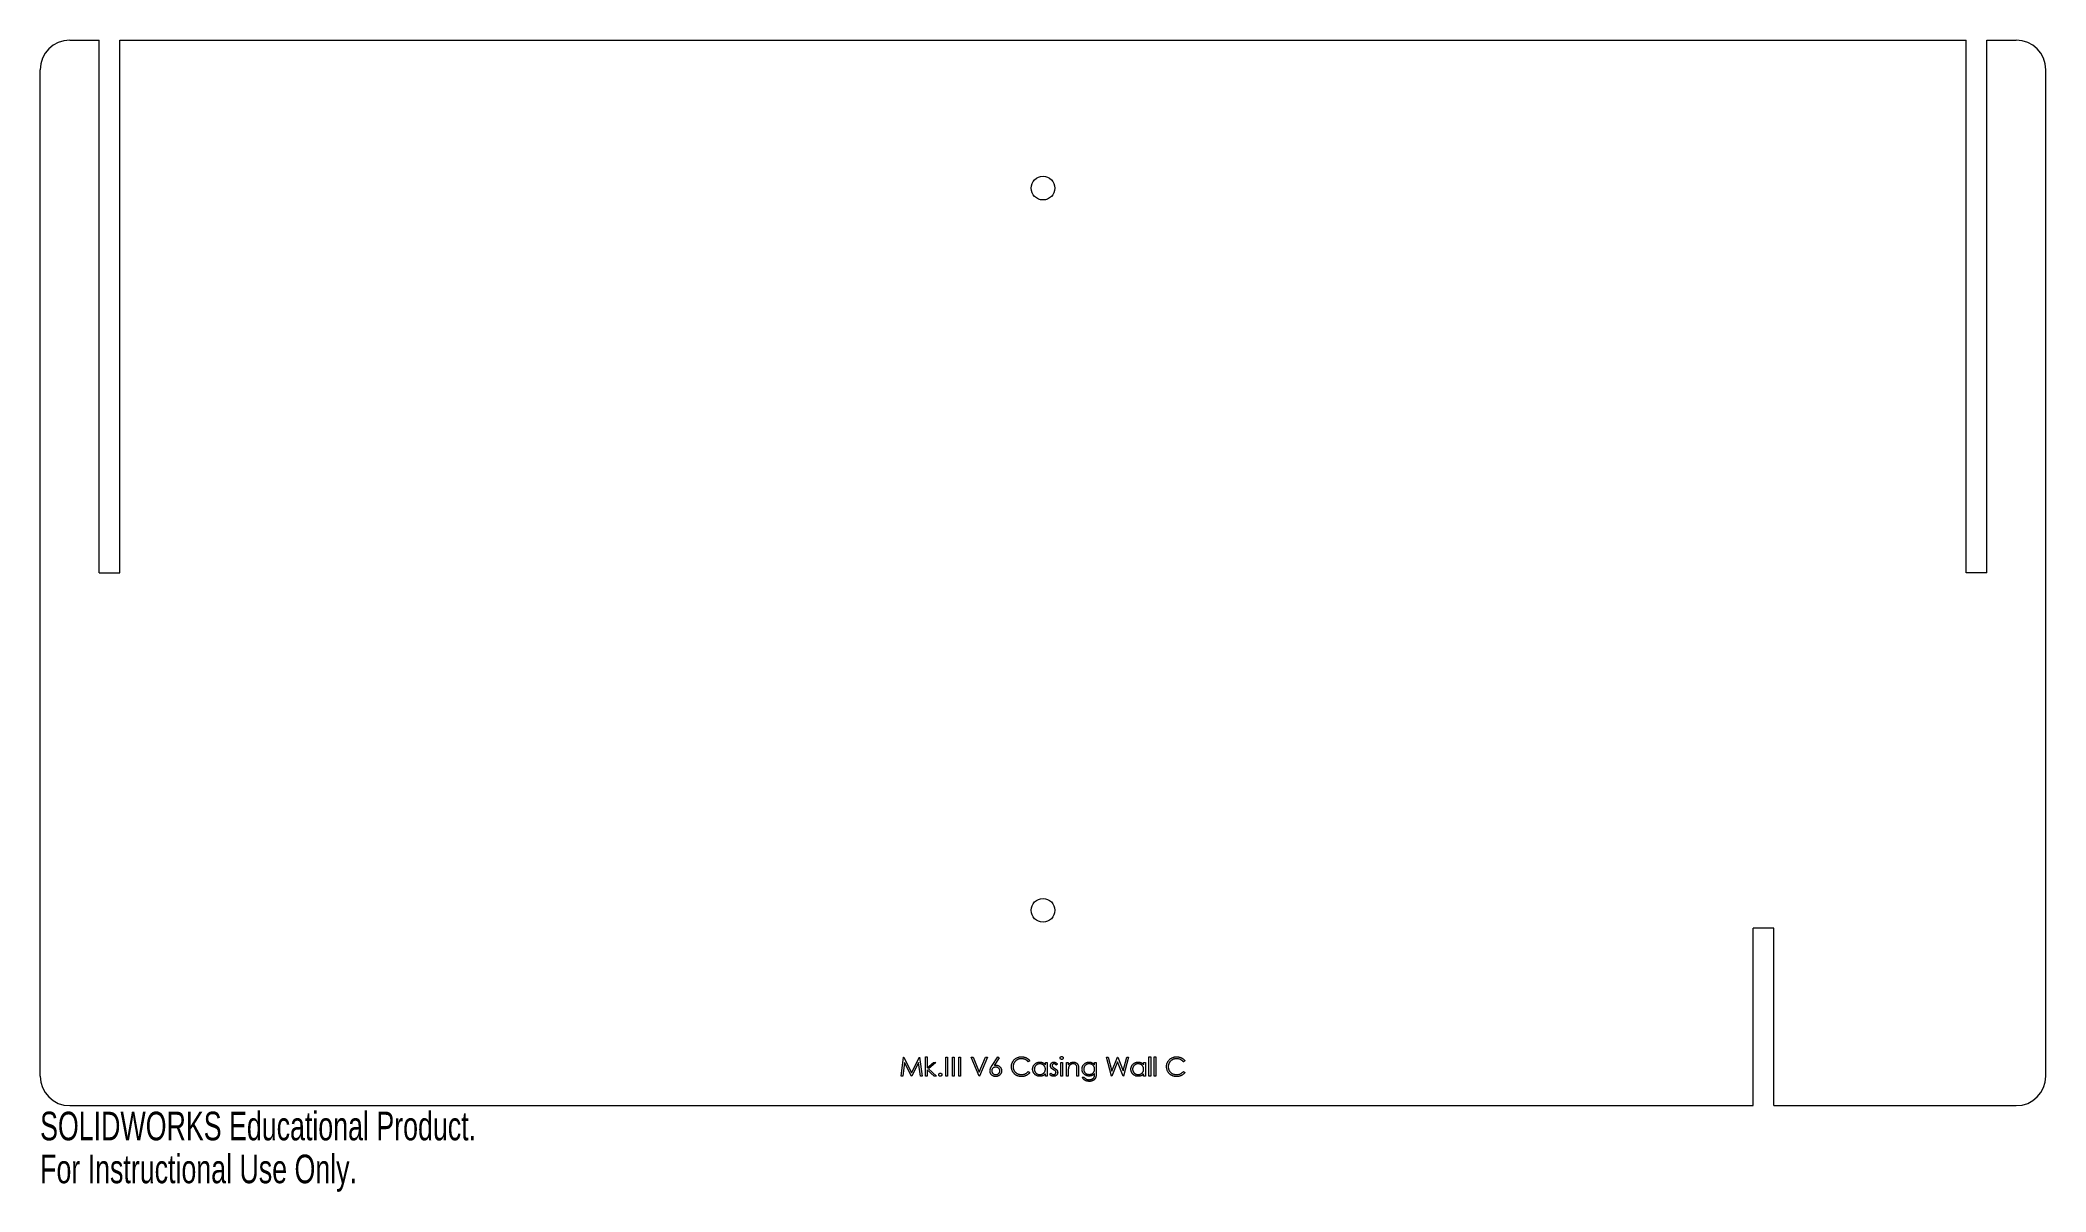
# Model space of a CAD drawing. Header units: millimetres. Extents: x 0 to 339, y -15 to 180.
import ezdxf

# ---------------------------------------------------------------- set-up
doc = ezdxf.new("R2010")
doc.units = ezdxf.units.MM
doc.styles.add('SLDTEXTSTYLE0', font='TXT', dxfattribs={"width": 0.7})

msp = doc.modelspace()

# ---------------------------------------------------------------- linework, layer by layer
at = {"color": 7, "linetype": 'Continuous', "lineweight": 15}
for p, q in [((5, 180), (10, 180)), ((10, 90), (10, 180)), ((13.5, 90), (13.5, 180)), ((13.5, 180), (325.5, 180)), ((325.5, 90), (325.5, 180)), ((329, 90), (329, 180)), ((329, 180), (334, 180)), ((0, 5), (0, 175)), ((339, 5), (339, 175)), ((10, 90), (13.5, 90)), ((329, 90), (325.5, 90)), ((293, 30), (289.5, 30)), ((289.5, 0), (289.5, 30)), ((293, 0), (293, 30)), ((145.52, 5), (145.94, 8.18)), ((146.11, 7.29), (145.81, 5)), ((145.94, 8.18), (145.98, 8.18)), ((145.98, 8.18), (147.3, 5.57)), ((147.27, 5), (146.11, 7.29)), ((147.3, 5.57), (148.6, 8.18)), ((148.48, 7.28), (147.33, 5)), ((148.78, 5), (148.48, 7.28)), ((148.6, 8.18), (148.64, 8.18)), ((148.64, 8.18), (149.07, 5)), ((149.64, 8.26), (149.92, 8.26)), ((149.64, 5), (149.64, 8.26)), ((149.92, 8.26), (149.92, 6.37)), ((149.92, 6.37), (150.98, 7.32)), ((151.39, 7.32), (150.16, 6.22)), ((150.98, 7.32), (151.39, 7.32)), ((153.1, 8.18), (153.38, 8.18)), ((153.1, 5), (153.1, 8.18)), ((153.38, 8.18), (153.38, 5)), ((154.19, 8.18), (154.48, 8.18)), ((154.19, 5), (154.19, 8.18)), ((154.48, 8.18), (154.48, 5)), ((155.29, 8.18), (155.58, 8.18)), ((155.29, 5), (155.29, 8.18)), ((155.58, 8.18), (155.58, 5)), ((157.37, 8.18), (157.68, 8.18)), ((158.71, 5), (157.37, 8.18)), ((157.68, 8.18), (158.73, 5.67)), ((158.73, 5.67), (159.79, 8.18)), ((160.1, 8.18), (158.75, 5)), ((159.79, 8.18), (160.1, 8.18)), ((160.9, 6.81), (161.85, 8.26)), ((162.07, 8.08), (161.23, 6.8)), ((161.85, 8.26), (162.07, 8.08)), ((167.26, 7.59), (167.01, 7.4)), ((169.91, 7.32), (170.19, 7.32)), ((169.91, 6.89), (169.91, 7.32)), ((170.19, 7.32), (170.19, 5)), ((171.94, 7.03), (171.75, 6.83)), ((172.51, 7.32), (172.8, 7.32)), ((172.51, 5), (172.51, 7.32)), ((172.8, 7.32), (172.8, 5)), ((173.49, 7.32), (173.77, 7.32)), ((173.49, 5), (173.49, 7.32)), ((173.77, 7.32), (173.77, 6.9)), ((178.21, 7.32), (178.5, 7.32)), ((178.21, 6.91), (178.21, 7.32)), ((178.5, 7.32), (178.5, 5.48)), ((180.25, 8.18), (180.54, 8.18)), ((181.09, 5), (180.25, 8.18)), ((180.54, 8.18), (181.16, 5.85)), ((182.1, 7.43), (181.13, 5)), ((181.16, 5.85), (182.09, 8.18)), ((182.09, 8.18), (182.13, 8.18)), ((183.05, 5), (182.1, 7.43)), ((182.13, 8.18), (183.03, 5.86)), ((183.03, 5.86), (183.66, 8.18)), ((183.95, 8.18), (183.09, 5)), ((183.66, 8.18), (183.95, 8.18)), ((186.51, 7.32), (186.8, 7.32)), ((186.51, 6.89), (186.51, 7.32)), ((186.8, 7.32), (186.8, 5)), ((187.41, 8.26), (187.7, 8.26)), ((187.41, 5), (187.41, 8.26)), ((187.7, 8.26), (187.7, 5)), ((188.31, 8.26), (188.59, 8.26)), ((188.31, 5), (188.31, 8.26)), ((188.59, 8.26), (188.59, 5)), ((193.48, 7.59), (193.23, 7.4)), ((145.81, 5), (145.52, 5)), ((147.33, 5), (147.27, 5)), ((149.07, 5), (148.78, 5)), ((149.92, 5), (149.64, 5)), ((149.92, 6.07), (149.92, 5)), ((151.1, 5), (149.92, 6.07)), ((150.16, 6.22), (151.51, 5)), ((151.51, 5), (151.1, 5)), ((153.38, 5), (153.1, 5)), ((154.48, 5), (154.19, 5)), ((155.58, 5), (155.29, 5)), ((158.75, 5), (158.71, 5)), ((167.01, 5.77), (167.26, 5.58)), ((169.91, 5), (169.91, 5.4)), ((170.19, 5), (169.91, 5)), ((170.64, 5.27), (170.83, 5.49)), ((172.8, 5), (172.51, 5)), ((173.77, 5), (173.49, 5)), ((173.77, 5.84), (173.77, 5)), ((175.24, 5), (175.24, 6.09)), ((175.52, 5), (175.24, 5)), ((175.52, 6.18), (175.52, 5)), ((176.13, 4.84), (176.42, 4.84)), ((178.21, 5.32), (178.21, 5.44)), ((181.13, 5), (181.09, 5)), ((183.09, 5), (183.05, 5)), ((186.51, 5), (186.51, 5.4)), ((186.8, 5), (186.51, 5)), ((187.7, 5), (187.41, 5)), ((188.59, 5), (188.31, 5)), ((193.23, 5.77), (193.48, 5.58)), ((5, 0), (289.5, 0)), ((293, 0), (334, 0))]:
    msp.add_line(p, q, dxfattribs=at)
for centre in [(169.5, 155), (169.5, 33)]:
    msp.add_circle(centre, 2, dxfattribs=at)
for centre, start, end in [((5, 175), 90, 180), ((334, 175), 0, 90), ((5, 5), 180, 270), ((334, 5), 270, 0)]:
    msp.add_arc(centre, 5, start, end, dxfattribs=at)
for points, knots in [([(160.54, 5.89), (160.55, 5.92), (160.55, 5.98), (160.56, 6.09), (160.59, 6.19), (160.62, 6.28), (160.64, 6.35), (160.67, 6.41), (160.7, 6.47), (160.73, 6.53), (160.77, 6.6), (160.81, 6.66), (160.85, 6.73), (160.88, 6.78), (160.9, 6.81)], [0, 0, 0, 0, 0.097818, 0.199726, 0.305276, 0.415811, 0.474472, 0.537274, 0.603657, 0.674299, 0.749834, 0.828598, 0.912378, 1, 1, 1, 1]), ([(161.23, 6.8), (161.28, 6.81), (161.39, 6.83), (161.5, 6.83), (161.56, 6.83)], [0, 0, 0, 0, 0.512659, 1, 1, 1, 1]), ([(161.56, 6.83), (161.59, 6.83), (161.65, 6.83), (161.75, 6.82), (161.84, 6.8), (161.92, 6.77), (162, 6.73), (162.08, 6.68), (162.16, 6.62), (162.23, 6.56), (162.29, 6.49), (162.35, 6.42), (162.39, 6.34), (162.43, 6.26), (162.46, 6.17), (162.48, 6.08), (162.5, 5.99), (162.5, 5.92), (162.5, 5.89)], [0, 0, 0, 0, 0.065231, 0.128405, 0.190067, 0.250943, 0.311546, 0.372863, 0.435024, 0.499072, 0.563091, 0.62551, 0.68668, 0.747283, 0.808563, 0.870742, 0.934341, 1, 1, 1, 1]), ([(164.17, 6.61), (164.17, 6.66), (164.17, 6.78), (164.2, 6.94), (164.23, 7.1), (164.29, 7.25), (164.36, 7.39), (164.44, 7.53), (164.54, 7.66), (164.65, 7.78), (164.78, 7.89), (164.91, 7.99), (165.05, 8.07), (165.2, 8.14), (165.36, 8.19), (165.53, 8.23), (165.7, 8.25), (165.82, 8.25), (165.88, 8.26)], [0, 0, 0, 0, 0.064558, 0.127014, 0.187955, 0.248014, 0.307748, 0.368235, 0.42947, 0.492743, 0.556258, 0.618217, 0.679655, 0.741246, 0.803415, 0.866815, 0.932328, 1, 1, 1, 1]), ([(165.86, 7.93), (165.83, 7.93), (165.76, 7.93), (165.67, 7.92), (165.58, 7.91), (165.49, 7.89), (165.4, 7.86), (165.31, 7.83), (165.23, 7.79), (165.14, 7.75), (165.06, 7.7), (164.99, 7.65), (164.92, 7.6), (164.85, 7.54), (164.79, 7.48), (164.73, 7.41), (164.68, 7.34), (164.63, 7.27), (164.59, 7.19), (164.55, 7.11), (164.52, 7.03), (164.5, 6.94), (164.48, 6.86), (164.46, 6.77), (164.45, 6.68), (164.45, 6.62), (164.45, 6.58)], [0, 0, 0, 0, 0.043955, 0.087502, 0.130463, 0.172752, 0.215403, 0.25765, 0.300153, 0.343121, 0.385925, 0.427686, 0.468818, 0.509492, 0.549883, 0.58998, 0.630405, 0.670869, 0.711384, 0.751627, 0.791776, 0.832459, 0.873319, 0.914543, 0.956924, 1, 1, 1, 1]), ([(167.01, 7.4), (166.99, 7.42), (166.96, 7.46), (166.9, 7.52), (166.84, 7.58), (166.78, 7.63), (166.72, 7.68), (166.65, 7.72), (166.58, 7.76), (166.48, 7.81), (166.36, 7.86), (166.2, 7.9), (166.03, 7.93), (165.92, 7.93), (165.86, 7.93)], [0, 0, 0, 0, 0.063163, 0.125475, 0.187121, 0.248294, 0.309295, 0.36985, 0.430973, 0.492456, 0.616148, 0.740844, 0.868183, 1, 1, 1, 1]), ([(165.88, 8.26), (165.91, 8.26), (165.98, 8.26), (166.09, 8.25), (166.2, 8.23), (166.3, 8.21), (166.4, 8.19), (166.49, 8.16), (166.59, 8.12), (166.68, 8.08), (166.76, 8.04), (166.85, 7.99), (166.93, 7.93), (167, 7.87), (167.07, 7.81), (167.14, 7.74), (167.2, 7.67), (167.24, 7.62), (167.26, 7.59)], [0, 0, 0, 0, 0.068548, 0.135683, 0.201215, 0.265682, 0.329267, 0.392395, 0.45507, 0.517127, 0.57879, 0.63974, 0.700192, 0.759806, 0.819628, 0.879355, 0.939512, 1, 1, 1, 1]), ([(167.75, 6.17), (167.75, 6.21), (167.75, 6.29), (167.77, 6.4), (167.8, 6.52), (167.84, 6.63), (167.89, 6.73), (167.95, 6.83), (168.02, 6.92), (168.11, 7.01), (168.2, 7.09), (168.29, 7.16), (168.39, 7.23), (168.5, 7.27), (168.61, 7.31), (168.73, 7.34), (168.85, 7.36), (168.93, 7.36), (168.97, 7.36)], [0, 0, 0, 0, 0.0637745, 0.1260788, 0.1869041, 0.2475739, 0.3080034, 0.3691319, 0.4320332, 0.4967908, 0.5616108, 0.6249139, 0.6867263, 0.7480788, 0.8095823, 0.8716307, 0.9348858, 1, 1, 1, 1]), ([(168.97, 7.08), (168.93, 7.07), (168.85, 7.07), (168.73, 7.05), (168.61, 7.01), (168.5, 6.96), (168.4, 6.89), (168.31, 6.81), (168.23, 6.72), (168.16, 6.62), (168.1, 6.51), (168.06, 6.4), (168.04, 6.28), (168.04, 6.2), (168.03, 6.16)], [0, 0, 0, 0, 0.0859205, 0.1695934, 0.2524755, 0.3362445, 0.4195045, 0.5020359, 0.5847746, 0.6698465, 0.7541849, 0.8366582, 0.9180097, 1, 1, 1, 1]), ([(168.97, 7.36), (169.02, 7.36), (169.11, 7.36), (169.24, 7.34), (169.37, 7.3), (169.49, 7.25), (169.61, 7.19), (169.72, 7.1), (169.82, 7.01), (169.88, 6.93), (169.91, 6.89)], [0, 0, 0, 0, 0.129862, 0.254654, 0.376015, 0.495255, 0.614798, 0.738106, 0.865196, 1, 1, 1, 1]), ([(169.91, 6.16), (169.91, 6.19), (169.9, 6.25), (169.89, 6.34), (169.87, 6.43), (169.84, 6.52), (169.8, 6.6), (169.76, 6.67), (169.7, 6.75), (169.64, 6.81), (169.57, 6.87), (169.5, 6.93), (169.42, 6.97), (169.34, 7.01), (169.25, 7.04), (169.16, 7.06), (169.07, 7.07), (169, 7.08), (168.97, 7.08)], [0, 0, 0, 0, 0.065634, 0.129188, 0.191219, 0.251913, 0.312507, 0.373494, 0.435152, 0.498741, 0.562095, 0.624187, 0.685476, 0.746097, 0.807612, 0.869967, 0.933951, 1, 1, 1, 1]), ([(170.76, 6.75), (170.76, 6.77), (170.76, 6.82), (170.77, 6.88), (170.78, 6.94), (170.8, 6.99), (170.83, 7.05), (170.85, 7.1), (170.89, 7.14), (170.93, 7.19), (170.97, 7.23), (171.02, 7.26), (171.06, 7.29), (171.12, 7.32), (171.17, 7.34), (171.23, 7.35), (171.29, 7.36), (171.33, 7.36), (171.35, 7.36)], [0, 0, 0, 0, 0.067978, 0.133044, 0.196507, 0.258613, 0.319728, 0.380873, 0.442636, 0.505079, 0.567881, 0.628814, 0.68891, 0.748765, 0.809386, 0.870884, 0.934037, 1, 1, 1, 1]), ([(171.35, 7.08), (171.33, 7.07), (171.29, 7.07), (171.23, 7.05), (171.18, 7.02), (171.13, 6.98), (171.1, 6.93), (171.07, 6.88), (171.05, 6.82), (171.05, 6.78), (171.05, 6.76)], [0, 0, 0, 0, 0.124958, 0.245901, 0.369166, 0.498511, 0.628504, 0.751028, 0.873724, 1, 1, 1, 1]), ([(171.35, 7.36), (171.37, 7.36), (171.42, 7.36), (171.5, 7.34), (171.57, 7.32), (171.65, 7.28), (171.72, 7.23), (171.8, 7.17), (171.87, 7.11), (171.92, 7.06), (171.94, 7.03)], [0, 0, 0, 0, 0.105714, 0.213412, 0.326127, 0.444452, 0.569061, 0.702712, 0.846318, 1, 1, 1, 1]), ([(171.75, 6.83), (171.73, 6.85), (171.7, 6.89), (171.65, 6.94), (171.6, 6.98), (171.55, 7.02), (171.5, 7.04), (171.45, 7.06), (171.4, 7.07), (171.36, 7.08), (171.35, 7.08)], [0, 0, 0, 0, 0.158223, 0.305036, 0.441309, 0.565963, 0.683525, 0.793334, 0.898518, 1, 1, 1, 1]), ([(172.39, 8.05), (172.39, 8.07), (172.39, 8.1), (172.41, 8.15), (172.43, 8.19), (172.47, 8.23), (172.51, 8.26), (172.55, 8.28), (172.6, 8.29), (172.64, 8.3), (172.65, 8.3)], [0, 0, 0, 0, 0.12329, 0.242149, 0.363437, 0.489745, 0.618115, 0.744894, 0.868932, 1, 1, 1, 1]), ([(172.65, 7.81), (172.64, 7.81), (172.6, 7.81), (172.55, 7.83), (172.51, 7.85), (172.47, 7.88), (172.43, 7.92), (172.41, 7.96), (172.39, 8), (172.39, 8.04), (172.39, 8.05)], [0, 0, 0, 0, 0.131867, 0.256661, 0.384213, 0.513365, 0.640443, 0.761085, 0.879146, 1, 1, 1, 1]), ([(172.65, 8.3), (172.67, 8.3), (172.71, 8.29), (172.76, 8.28), (172.8, 8.26), (172.84, 8.23), (172.88, 8.19), (172.9, 8.15), (172.92, 8.1), (172.92, 8.07), (172.92, 8.05)], [0, 0, 0, 0, 0.1318993, 0.2582841, 0.3843411, 0.5119796, 0.638632, 0.7592298, 0.8774122, 1, 1, 1, 1]), ([(172.92, 8.05), (172.92, 8.04), (172.92, 8), (172.9, 7.96), (172.88, 7.92), (172.84, 7.88), (172.8, 7.85), (172.76, 7.82), (172.71, 7.81), (172.67, 7.81), (172.65, 7.81)], [0, 0, 0, 0, 0.120162, 0.237546, 0.357497, 0.484917, 0.613329, 0.74015, 0.867301, 1, 1, 1, 1]), ([(173.77, 6.9), (173.8, 6.94), (173.86, 7.01), (173.96, 7.11), (174.07, 7.19), (174.17, 7.25), (174.29, 7.3), (174.41, 7.34), (174.53, 7.36), (174.61, 7.36), (174.66, 7.36)], [0, 0, 0, 0, 0.140976, 0.273569, 0.398988, 0.51993, 0.63811, 0.756589, 0.87686, 1, 1, 1, 1]), ([(174.61, 7.08), (174.58, 7.08), (174.54, 7.07), (174.47, 7.07), (174.41, 7.05), (174.34, 7.03), (174.28, 7.01), (174.22, 6.98), (174.16, 6.94), (174.11, 6.9), (174.06, 6.85), (174.01, 6.81), (173.96, 6.76), (173.92, 6.7), (173.89, 6.65), (173.86, 6.59), (173.84, 6.53), (173.82, 6.48), (173.82, 6.46)], [0, 0, 0, 0, 0.063986, 0.126627, 0.188984, 0.25023, 0.312351, 0.374574, 0.438148, 0.50292, 0.567974, 0.630771, 0.692935, 0.754398, 0.815218, 0.876117, 0.938015, 1, 1, 1, 1]), ([(175.21, 6.62), (175.2, 6.66), (175.18, 6.72), (175.13, 6.82), (175.07, 6.9), (175, 6.96), (174.92, 7.02), (174.83, 7.05), (174.72, 7.07), (174.65, 7.07), (174.61, 7.08)], [0, 0, 0, 0, 0.13552, 0.260833, 0.378476, 0.493178, 0.609281, 0.729981, 0.859261, 1, 1, 1, 1]), ([(174.66, 7.36), (174.7, 7.36), (174.78, 7.36), (174.91, 7.33), (175.02, 7.29), (175.13, 7.23), (175.22, 7.16), (175.31, 7.08), (175.37, 6.98), (175.42, 6.89), (175.45, 6.82), (175.47, 6.75), (175.49, 6.67), (175.5, 6.59), (175.51, 6.5), (175.52, 6.4), (175.52, 6.3), (175.52, 6.22), (175.52, 6.18)], [0, 0, 0, 0, 0.07724, 0.151178, 0.223488, 0.295543, 0.366976, 0.437131, 0.507044, 0.57856, 0.616614, 0.658756, 0.704491, 0.754803, 0.809332, 0.868274, 0.932073, 1, 1, 1, 1]), ([(176.09, 6.17), (176.09, 6.19), (176.1, 6.25), (176.1, 6.32), (176.12, 6.4), (176.13, 6.48), (176.16, 6.55), (176.18, 6.62), (176.22, 6.69), (176.25, 6.76), (176.29, 6.83), (176.34, 6.89), (176.39, 6.95), (176.44, 7.01), (176.5, 7.06), (176.56, 7.11), (176.63, 7.16), (176.7, 7.2), (176.77, 7.24), (176.84, 7.27), (176.91, 7.3), (176.99, 7.32), (177.06, 7.34), (177.14, 7.35), (177.21, 7.36), (177.27, 7.36), (177.29, 7.36)], [0, 0, 0, 0, 0.042034, 0.083905, 0.125069, 0.166158, 0.20721, 0.248491, 0.289878, 0.33217, 0.374476, 0.416225, 0.45761, 0.499073, 0.540553, 0.582249, 0.62455, 0.667433, 0.710323, 0.752467, 0.794065, 0.835216, 0.876228, 0.917446, 0.958643, 1, 1, 1, 1]), ([(177.32, 7.08), (177.27, 7.07), (177.19, 7.07), (177.07, 7.05), (176.95, 7.01), (176.84, 6.96), (176.74, 6.89), (176.65, 6.81), (176.57, 6.72), (176.5, 6.62), (176.45, 6.51), (176.41, 6.4), (176.38, 6.28), (176.38, 6.2), (176.38, 6.16)], [0, 0, 0, 0, 0.085519, 0.169309, 0.252218, 0.336756, 0.420595, 0.502741, 0.584804, 0.668268, 0.751823, 0.833629, 0.91622, 1, 1, 1, 1]), ([(177.29, 7.36), (177.34, 7.36), (177.42, 7.36), (177.54, 7.34), (177.66, 7.31), (177.78, 7.26), (177.89, 7.2), (178, 7.13), (178.11, 7.03), (178.18, 6.95), (178.21, 6.91)], [0, 0, 0, 0, 0.120911, 0.238762, 0.354755, 0.470359, 0.589144, 0.716329, 0.852445, 1, 1, 1, 1]), ([(178.21, 6.17), (178.21, 6.22), (178.21, 6.3), (178.18, 6.42), (178.15, 6.53), (178.1, 6.64), (178.03, 6.73), (177.96, 6.82), (177.87, 6.9), (177.77, 6.96), (177.66, 7.01), (177.55, 7.05), (177.43, 7.07), (177.36, 7.07), (177.32, 7.08)], [0, 0, 0, 0, 0.089243, 0.174349, 0.257613, 0.339527, 0.420997, 0.501579, 0.582542, 0.666133, 0.750049, 0.832743, 0.915647, 1, 1, 1, 1]), ([(184.36, 6.17), (184.36, 6.21), (184.36, 6.29), (184.38, 6.4), (184.41, 6.52), (184.45, 6.63), (184.5, 6.73), (184.56, 6.83), (184.63, 6.92), (184.71, 7.01), (184.8, 7.09), (184.9, 7.16), (185, 7.23), (185.11, 7.27), (185.22, 7.31), (185.33, 7.34), (185.45, 7.36), (185.53, 7.36), (185.58, 7.36)], [0, 0, 0, 0, 0.0637745, 0.1260788, 0.1869041, 0.2475739, 0.3080034, 0.3691319, 0.4320332, 0.4967908, 0.5616108, 0.6249139, 0.6867263, 0.7480788, 0.8095823, 0.8716307, 0.9348858, 1, 1, 1, 1]), ([(185.58, 7.08), (185.54, 7.07), (185.46, 7.07), (185.34, 7.05), (185.22, 7.01), (185.11, 6.96), (185.01, 6.89), (184.92, 6.81), (184.84, 6.72), (184.77, 6.62), (184.71, 6.51), (184.67, 6.4), (184.65, 6.28), (184.64, 6.2), (184.64, 6.16)], [0, 0, 0, 0, 0.085921, 0.169593, 0.252476, 0.336244, 0.419505, 0.502036, 0.584775, 0.669846, 0.754185, 0.836658, 0.91801, 1, 1, 1, 1]), ([(185.58, 7.36), (185.62, 7.36), (185.72, 7.36), (185.85, 7.34), (185.98, 7.3), (186.1, 7.25), (186.22, 7.19), (186.33, 7.1), (186.43, 7.01), (186.48, 6.93), (186.51, 6.89)], [0, 0, 0, 0, 0.129862, 0.254654, 0.376015, 0.495255, 0.614798, 0.738106, 0.865196, 1, 1, 1, 1]), ([(186.51, 6.16), (186.51, 6.19), (186.51, 6.25), (186.5, 6.34), (186.48, 6.43), (186.45, 6.52), (186.41, 6.6), (186.36, 6.67), (186.31, 6.75), (186.25, 6.81), (186.18, 6.87), (186.1, 6.93), (186.03, 6.97), (185.94, 7.01), (185.86, 7.04), (185.77, 7.06), (185.68, 7.07), (185.61, 7.08), (185.58, 7.08)], [0, 0, 0, 0, 0.065634, 0.129188, 0.191219, 0.251913, 0.312507, 0.373494, 0.435152, 0.498741, 0.562095, 0.624187, 0.685476, 0.746097, 0.807612, 0.869967, 0.933951, 1, 1, 1, 1]), ([(190.38, 6.61), (190.38, 6.66), (190.39, 6.78), (190.41, 6.94), (190.45, 7.1), (190.5, 7.25), (190.57, 7.39), (190.65, 7.53), (190.75, 7.66), (190.87, 7.78), (190.99, 7.89), (191.13, 7.99), (191.27, 8.07), (191.42, 8.14), (191.57, 8.19), (191.74, 8.23), (191.91, 8.25), (192.03, 8.25), (192.09, 8.26)], [0, 0, 0, 0, 0.064558, 0.127014, 0.187955, 0.248014, 0.307748, 0.368235, 0.42947, 0.492743, 0.556258, 0.618217, 0.679655, 0.741246, 0.803415, 0.866815, 0.932328, 1, 1, 1, 1]), ([(192.07, 7.93), (192.04, 7.93), (191.98, 7.93), (191.88, 7.92), (191.79, 7.91), (191.7, 7.89), (191.61, 7.86), (191.52, 7.83), (191.44, 7.79), (191.36, 7.75), (191.28, 7.7), (191.2, 7.65), (191.13, 7.6), (191.06, 7.54), (191, 7.48), (190.95, 7.41), (190.89, 7.34), (190.85, 7.27), (190.8, 7.19), (190.77, 7.11), (190.74, 7.03), (190.71, 6.94), (190.69, 6.86), (190.68, 6.77), (190.67, 6.68), (190.67, 6.62), (190.67, 6.58)], [0, 0, 0, 0, 0.043955, 0.087502, 0.130463, 0.172752, 0.215403, 0.25765, 0.300153, 0.343121, 0.385925, 0.427686, 0.468818, 0.509492, 0.549883, 0.58998, 0.630405, 0.670869, 0.711384, 0.751627, 0.791776, 0.832459, 0.873319, 0.914543, 0.956924, 1, 1, 1, 1]), ([(193.23, 7.4), (193.21, 7.42), (193.17, 7.46), (193.12, 7.52), (193.06, 7.58), (193, 7.63), (192.93, 7.68), (192.86, 7.72), (192.79, 7.76), (192.7, 7.81), (192.57, 7.86), (192.41, 7.9), (192.24, 7.93), (192.13, 7.93), (192.07, 7.93)], [0, 0, 0, 0, 0.063163, 0.125475, 0.187121, 0.248294, 0.309295, 0.36985, 0.430973, 0.492456, 0.616148, 0.740844, 0.868183, 1, 1, 1, 1]), ([(192.09, 8.26), (192.13, 8.26), (192.2, 8.26), (192.31, 8.25), (192.41, 8.23), (192.51, 8.21), (192.61, 8.19), (192.71, 8.16), (192.8, 8.12), (192.89, 8.08), (192.98, 8.04), (193.06, 7.99), (193.14, 7.93), (193.22, 7.87), (193.29, 7.81), (193.35, 7.74), (193.42, 7.67), (193.46, 7.62), (193.48, 7.59)], [0, 0, 0, 0, 0.068548, 0.135683, 0.201215, 0.265682, 0.329267, 0.392395, 0.45507, 0.517127, 0.57879, 0.63974, 0.700192, 0.759806, 0.819628, 0.879355, 0.939512, 1, 1, 1, 1]), ([(151.87, 5.22), (151.88, 5.24), (151.88, 5.28), (151.89, 5.33), (151.92, 5.37), (151.95, 5.41), (151.99, 5.45), (152.04, 5.47), (152.09, 5.49), (152.12, 5.49), (152.14, 5.49)], [0, 0, 0, 0, 0.129097, 0.252046, 0.373905, 0.501038, 0.628171, 0.751376, 0.872426, 1, 1, 1, 1]), ([(152.14, 4.96), (152.12, 4.96), (152.09, 4.96), (152.04, 4.98), (151.99, 5), (151.95, 5.04), (151.92, 5.08), (151.89, 5.12), (151.88, 5.17), (151.88, 5.21), (151.87, 5.22)], [0, 0, 0, 0, 0.1277566, 0.2494144, 0.3727965, 0.5001113, 0.6286099, 0.7506434, 0.8737684, 1, 1, 1, 1]), ([(152.14, 5.49), (152.16, 5.49), (152.19, 5.49), (152.24, 5.47), (152.29, 5.45), (152.33, 5.41), (152.36, 5.37), (152.39, 5.33), (152.4, 5.28), (152.4, 5.24), (152.4, 5.22)], [0, 0, 0, 0, 0.127519, 0.249986, 0.371792, 0.49887, 0.625948, 0.748492, 0.870959, 1, 1, 1, 1]), ([(152.4, 5.22), (152.4, 5.21), (152.4, 5.17), (152.39, 5.12), (152.36, 5.08), (152.33, 5.04), (152.29, 5), (152.24, 4.98), (152.19, 4.96), (152.16, 4.96), (152.14, 4.96)], [0, 0, 0, 0, 0.126178, 0.248821, 0.37154, 0.499984, 0.627244, 0.749226, 0.872298, 1, 1, 1, 1]), ([(161.51, 4.92), (161.46, 4.92), (161.38, 4.92), (161.25, 4.95), (161.14, 4.99), (161.02, 5.04), (160.92, 5.11), (160.82, 5.19), (160.74, 5.29), (160.67, 5.4), (160.61, 5.51), (160.57, 5.63), (160.55, 5.76), (160.55, 5.84), (160.54, 5.89)], [0, 0, 0, 0, 0.084335, 0.167052, 0.249566, 0.33274, 0.415915, 0.497828, 0.580373, 0.6646, 0.749467, 0.83251, 0.915639, 1, 1, 1, 1]), ([(161.5, 6.51), (161.47, 6.51), (161.43, 6.5), (161.36, 6.5), (161.29, 6.48), (161.23, 6.46), (161.17, 6.44), (161.11, 6.4), (161.06, 6.37), (161.01, 6.32), (160.97, 6.28), (160.93, 6.23), (160.9, 6.17), (160.88, 6.12), (160.85, 6.06), (160.84, 6), (160.83, 5.94), (160.83, 5.9), (160.83, 5.87)], [0, 0, 0, 0, 0.070599, 0.137901, 0.203196, 0.26679, 0.329106, 0.390654, 0.452653, 0.515748, 0.577926, 0.63893, 0.698351, 0.757296, 0.816394, 0.876267, 0.936817, 1, 1, 1, 1]), ([(160.83, 5.87), (160.83, 5.85), (160.83, 5.81), (160.84, 5.75), (160.86, 5.69), (160.88, 5.63), (160.91, 5.58), (160.94, 5.52), (160.98, 5.47), (161.03, 5.43), (161.08, 5.38), (161.14, 5.35), (161.2, 5.32), (161.26, 5.29), (161.32, 5.27), (161.38, 5.25), (161.45, 5.25), (161.5, 5.24), (161.52, 5.24)], [0, 0, 0, 0, 0.061842, 0.121262, 0.180746, 0.239231, 0.298308, 0.358183, 0.420359, 0.484792, 0.549938, 0.613718, 0.676681, 0.739154, 0.8022, 0.86674, 0.93205, 1, 1, 1, 1]), ([(162.21, 5.87), (162.21, 5.9), (162.21, 5.94), (162.2, 6), (162.19, 6.06), (162.16, 6.12), (162.13, 6.17), (162.1, 6.23), (162.05, 6.28), (162, 6.32), (161.95, 6.37), (161.89, 6.4), (161.83, 6.44), (161.77, 6.46), (161.71, 6.48), (161.64, 6.5), (161.57, 6.5), (161.52, 6.51), (161.5, 6.51)], [0, 0, 0, 0, 0.061138, 0.119994, 0.178225, 0.236256, 0.294929, 0.354716, 0.41673, 0.480664, 0.545832, 0.609758, 0.672971, 0.736017, 0.799839, 0.864775, 0.931088, 1, 1, 1, 1]), ([(162.5, 5.89), (162.5, 5.85), (162.49, 5.76), (162.47, 5.63), (162.43, 5.51), (162.37, 5.4), (162.3, 5.29), (162.22, 5.2), (162.12, 5.12), (162.01, 5.05), (161.89, 4.99), (161.77, 4.95), (161.64, 4.92), (161.55, 4.92), (161.51, 4.92)], [0, 0, 0, 0, 0.085948, 0.169125, 0.250399, 0.33229, 0.413364, 0.494172, 0.576022, 0.660757, 0.745783, 0.830044, 0.914028, 1, 1, 1, 1]), ([(161.52, 5.24), (161.55, 5.24), (161.59, 5.25), (161.66, 5.25), (161.73, 5.27), (161.79, 5.29), (161.85, 5.32), (161.91, 5.35), (161.96, 5.39), (162.01, 5.43), (162.06, 5.47), (162.1, 5.52), (162.14, 5.58), (162.16, 5.63), (162.19, 5.69), (162.2, 5.75), (162.21, 5.81), (162.21, 5.85), (162.21, 5.87)], [0, 0, 0, 0, 0.067962, 0.133283, 0.197835, 0.260892, 0.323377, 0.38635, 0.449638, 0.514795, 0.57924, 0.641814, 0.701359, 0.760727, 0.819222, 0.878716, 0.938147, 1, 1, 1, 1]), ([(164.57, 5.47), (164.54, 5.51), (164.47, 5.59), (164.39, 5.72), (164.32, 5.85), (164.27, 5.99), (164.22, 6.14), (164.19, 6.29), (164.17, 6.44), (164.17, 6.55), (164.17, 6.61)], [0, 0, 0, 0, 0.124329, 0.247156, 0.36878, 0.490734, 0.613614, 0.738958, 0.867311, 1, 1, 1, 1]), ([(164.45, 6.58), (164.45, 6.54), (164.46, 6.45), (164.48, 6.31), (164.51, 6.18), (164.55, 6.06), (164.61, 5.94), (164.68, 5.83), (164.76, 5.72), (164.86, 5.63), (164.96, 5.54), (165.07, 5.46), (165.19, 5.39), (165.31, 5.34), (165.45, 5.3), (165.58, 5.27), (165.73, 5.25), (165.83, 5.25), (165.88, 5.24)], [0, 0, 0, 0, 0.064323, 0.12629, 0.186726, 0.246146, 0.305576, 0.365429, 0.426326, 0.48884, 0.551725, 0.613919, 0.675484, 0.737334, 0.800229, 0.864502, 0.931041, 1, 1, 1, 1]), ([(165.88, 4.92), (165.85, 4.92), (165.78, 4.92), (165.68, 4.93), (165.58, 4.94), (165.49, 4.95), (165.4, 4.97), (165.31, 5), (165.22, 5.02), (165.14, 5.06), (165.06, 5.09), (164.98, 5.13), (164.9, 5.18), (164.83, 5.23), (164.76, 5.28), (164.69, 5.34), (164.63, 5.41), (164.59, 5.45), (164.57, 5.47)], [0, 0, 0, 0, 0.069663, 0.13775, 0.203917, 0.26878, 0.332414, 0.394754, 0.45618, 0.516996, 0.577396, 0.637198, 0.696999, 0.756756, 0.816554, 0.876948, 0.938132, 1, 1, 1, 1]), ([(165.88, 5.24), (165.93, 5.25), (166.04, 5.25), (166.2, 5.27), (166.36, 5.32), (166.5, 5.37), (166.64, 5.45), (166.77, 5.54), (166.9, 5.65), (166.97, 5.73), (167.01, 5.77)], [0, 0, 0, 0, 0.1285152, 0.2529486, 0.3747547, 0.4959398, 0.6171806, 0.7409095, 0.8678111, 1, 1, 1, 1]), ([(167.26, 5.58), (167.24, 5.56), (167.2, 5.51), (167.14, 5.43), (167.07, 5.37), (167, 5.3), (166.92, 5.24), (166.84, 5.19), (166.76, 5.14), (166.67, 5.09), (166.58, 5.05), (166.49, 5.02), (166.39, 4.99), (166.3, 4.96), (166.2, 4.94), (166.09, 4.93), (165.99, 4.92), (165.92, 4.92), (165.88, 4.92)], [0, 0, 0, 0, 0.061674, 0.123053, 0.183475, 0.243727, 0.304279, 0.364863, 0.425946, 0.487391, 0.54922, 0.611144, 0.673529, 0.736961, 0.800785, 0.866013, 0.932101, 1, 1, 1, 1]), ([(168.96, 4.96), (168.92, 4.96), (168.84, 4.96), (168.72, 4.98), (168.6, 5.01), (168.49, 5.04), (168.39, 5.1), (168.29, 5.16), (168.19, 5.23), (168.1, 5.31), (168.02, 5.4), (167.95, 5.49), (167.89, 5.59), (167.84, 5.7), (167.8, 5.81), (167.77, 5.92), (167.75, 6.04), (167.75, 6.13), (167.75, 6.17)], [0, 0, 0, 0, 0.06462, 0.1274335, 0.1890041, 0.2499301, 0.3106685, 0.372329, 0.4349391, 0.4995755, 0.5641912, 0.6267352, 0.6881093, 0.7492936, 0.8103305, 0.8719012, 0.9350459, 1, 1, 1, 1]), ([(168.03, 6.16), (168.04, 6.12), (168.04, 6.04), (168.06, 5.93), (168.1, 5.81), (168.16, 5.7), (168.23, 5.6), (168.31, 5.51), (168.4, 5.43), (168.51, 5.36), (168.61, 5.31), (168.73, 5.27), (168.85, 5.25), (168.93, 5.25), (168.97, 5.24)], [0, 0, 0, 0, 0.0815893, 0.1628589, 0.2454837, 0.3308071, 0.4164934, 0.4998932, 0.5830482, 0.6671579, 0.7513119, 0.8337848, 0.9162565, 1, 1, 1, 1]), ([(169.91, 5.4), (169.87, 5.37), (169.81, 5.29), (169.71, 5.2), (169.6, 5.12), (169.48, 5.06), (169.36, 5.02), (169.23, 4.98), (169.1, 4.96), (169.01, 4.96), (168.96, 4.96)], [0, 0, 0, 0, 0.134298, 0.262085, 0.38627, 0.507165, 0.6273, 0.748145, 0.87237, 1, 1, 1, 1]), ([(168.97, 5.24), (169.01, 5.25), (169.09, 5.25), (169.21, 5.27), (169.33, 5.31), (169.44, 5.36), (169.55, 5.43), (169.64, 5.5), (169.72, 5.59), (169.79, 5.69), (169.84, 5.8), (169.88, 5.91), (169.9, 6.03), (169.91, 6.11), (169.91, 6.16)], [0, 0, 0, 0, 0.084802, 0.168664, 0.252552, 0.33824, 0.423103, 0.505556, 0.586176, 0.667136, 0.748499, 0.830452, 0.913456, 1, 1, 1, 1]), ([(171.3, 4.96), (171.27, 4.96), (171.21, 4.96), (171.11, 4.98), (171.02, 5), (170.93, 5.04), (170.85, 5.09), (170.77, 5.14), (170.7, 5.2), (170.66, 5.25), (170.64, 5.27)], [0, 0, 0, 0, 0.126743, 0.251724, 0.377219, 0.504694, 0.631458, 0.755401, 0.877701, 1, 1, 1, 1]), ([(170.87, 6.39), (170.85, 6.42), (170.82, 6.47), (170.79, 6.56), (170.76, 6.66), (170.76, 6.72), (170.76, 6.75)], [0, 0, 0, 0, 0.246252, 0.492591, 0.74057, 1, 1, 1, 1]), ([(170.83, 5.49), (170.85, 5.47), (170.88, 5.43), (170.94, 5.38), (170.99, 5.34), (171.05, 5.3), (171.11, 5.28), (171.17, 5.26), (171.23, 5.25), (171.27, 5.24), (171.29, 5.24)], [0, 0, 0, 0, 0.147476, 0.285904, 0.417172, 0.540501, 0.659238, 0.775006, 0.887229, 1, 1, 1, 1]), ([(171.27, 6.08), (171.24, 6.09), (171.2, 6.12), (171.13, 6.16), (171.08, 6.2), (171.02, 6.24), (170.97, 6.28), (170.93, 6.32), (170.9, 6.35), (170.88, 6.38), (170.87, 6.39)], [0, 0, 0, 0, 0.157762, 0.30595, 0.443775, 0.572824, 0.692154, 0.802296, 0.905564, 1, 1, 1, 1]), ([(171.05, 6.76), (171.05, 6.75), (171.05, 6.71), (171.07, 6.65), (171.09, 6.6), (171.11, 6.57), (171.13, 6.55)], [0, 0, 0, 0, 0.24004, 0.479403, 0.731757, 1, 1, 1, 1]), ([(171.13, 6.55), (171.13, 6.54), (171.15, 6.53), (171.18, 6.5), (171.21, 6.47), (171.25, 6.44), (171.29, 6.41), (171.34, 6.38), (171.4, 6.35), (171.44, 6.33), (171.46, 6.31)], [0, 0, 0, 0, 0.083425, 0.17756, 0.283982, 0.402217, 0.533568, 0.676121, 0.831649, 1, 1, 1, 1]), ([(171.62, 5.84), (171.61, 5.85), (171.6, 5.86), (171.57, 5.89), (171.53, 5.92), (171.49, 5.95), (171.44, 5.98), (171.39, 6.01), (171.33, 6.04), (171.29, 6.07), (171.27, 6.08)], [0, 0, 0, 0, 0.076875, 0.167462, 0.27227, 0.389551, 0.520801, 0.666263, 0.825545, 1, 1, 1, 1]), ([(171.29, 5.24), (171.32, 5.25), (171.37, 5.25), (171.45, 5.27), (171.52, 5.3), (171.58, 5.35), (171.63, 5.41), (171.67, 5.48), (171.69, 5.54), (171.7, 5.59), (171.7, 5.62)], [0, 0, 0, 0, 0.134042, 0.261896, 0.387836, 0.517686, 0.644509, 0.764718, 0.880291, 1, 1, 1, 1]), ([(171.98, 5.63), (171.98, 5.61), (171.98, 5.56), (171.97, 5.5), (171.96, 5.43), (171.94, 5.37), (171.91, 5.31), (171.87, 5.26), (171.83, 5.2), (171.79, 5.15), (171.74, 5.11), (171.69, 5.07), (171.63, 5.03), (171.57, 5.01), (171.51, 4.99), (171.44, 4.97), (171.37, 4.96), (171.33, 4.96), (171.3, 4.96)], [0, 0, 0, 0, 0.064548, 0.127199, 0.188597, 0.24864, 0.309525, 0.370037, 0.431889, 0.495704, 0.559519, 0.621372, 0.682397, 0.743568, 0.805498, 0.86864, 0.933066, 1, 1, 1, 1]), ([(171.46, 6.31), (171.48, 6.3), (171.53, 6.27), (171.6, 6.23), (171.66, 6.19), (171.71, 6.15), (171.76, 6.11), (171.81, 6.07), (171.84, 6.03), (171.86, 6), (171.87, 5.99)], [0, 0, 0, 0, 0.158989, 0.307115, 0.446213, 0.574876, 0.694152, 0.804581, 0.906593, 1, 1, 1, 1]), ([(171.7, 5.62), (171.7, 5.64), (171.7, 5.68), (171.68, 5.74), (171.66, 5.79), (171.63, 5.82), (171.62, 5.84)], [0, 0, 0, 0, 0.253475, 0.500453, 0.745578, 1, 1, 1, 1]), ([(171.87, 5.99), (171.89, 5.96), (171.92, 5.91), (171.96, 5.82), (171.98, 5.73), (171.98, 5.66), (171.98, 5.63)], [0, 0, 0, 0, 0.248839, 0.495235, 0.743336, 1, 1, 1, 1]), ([(173.82, 6.46), (173.81, 6.45), (173.81, 6.41), (173.8, 6.36), (173.79, 6.29), (173.78, 6.22), (173.78, 6.14), (173.78, 6.04), (173.77, 5.94), (173.77, 5.88), (173.77, 5.84)], [0, 0, 0, 0, 0.076995, 0.167615, 0.271052, 0.38946, 0.520843, 0.666399, 0.826094, 1, 1, 1, 1]), ([(175.24, 6.09), (175.24, 6.12), (175.24, 6.18), (175.24, 6.27), (175.24, 6.35), (175.23, 6.42), (175.23, 6.48), (175.22, 6.53), (175.21, 6.58), (175.21, 6.61), (175.21, 6.62)], [0, 0, 0, 0, 0.17885, 0.3421096, 0.4898257, 0.6232544, 0.7400797, 0.8414827, 0.9289077, 1, 1, 1, 1]), ([(177.28, 5), (177.26, 5), (177.2, 5), (177.13, 5.01), (177.05, 5.02), (176.97, 5.04), (176.9, 5.06), (176.83, 5.09), (176.75, 5.12), (176.68, 5.16), (176.61, 5.2), (176.55, 5.24), (176.49, 5.29), (176.43, 5.34), (176.38, 5.4), (176.33, 5.45), (176.29, 5.52), (176.25, 5.58), (176.21, 5.65), (176.18, 5.72), (176.15, 5.79), (176.13, 5.86), (176.12, 5.94), (176.1, 6.01), (176.1, 6.09), (176.09, 6.14), (176.09, 6.17)], [0, 0, 0, 0, 0.042865, 0.085222, 0.127202, 0.169025, 0.210882, 0.252963, 0.295628, 0.338553, 0.381463, 0.423582, 0.465066, 0.506312, 0.54704, 0.587676, 0.628675, 0.669946, 0.711036, 0.751996, 0.792673, 0.833446, 0.874191, 0.915494, 0.957478, 1, 1, 1, 1]), ([(177.32, 4.1), (177.27, 4.11), (177.18, 4.11), (177.04, 4.12), (176.91, 4.15), (176.79, 4.19), (176.68, 4.23), (176.58, 4.29), (176.49, 4.35), (176.4, 4.42), (176.33, 4.5), (176.26, 4.6), (176.19, 4.71), (176.16, 4.79), (176.13, 4.84)], [0, 0, 0, 0, 0.096491, 0.188474, 0.27684, 0.362137, 0.443437, 0.520166, 0.59271, 0.662917, 0.735419, 0.814881, 0.903061, 1, 1, 1, 1]), ([(176.38, 6.16), (176.38, 6.13), (176.38, 6.06), (176.39, 5.98), (176.41, 5.89), (176.44, 5.81), (176.48, 5.73), (176.52, 5.66), (176.57, 5.59), (176.63, 5.53), (176.7, 5.47), (176.77, 5.42), (176.85, 5.38), (176.93, 5.34), (177.01, 5.32), (177.1, 5.3), (177.2, 5.29), (177.27, 5.29), (177.3, 5.28)], [0, 0, 0, 0, 0.064983, 0.127803, 0.189056, 0.248395, 0.307691, 0.366977, 0.42734, 0.488795, 0.550674, 0.612045, 0.673369, 0.73493, 0.79781, 0.862892, 0.930095, 1, 1, 1, 1]), ([(176.42, 4.84), (176.44, 4.8), (176.49, 4.73), (176.57, 4.64), (176.66, 4.56), (176.77, 4.5), (176.88, 4.45), (177.01, 4.41), (177.15, 4.39), (177.24, 4.39), (177.29, 4.39)], [0, 0, 0, 0, 0.124716, 0.243805, 0.360062, 0.475112, 0.593525, 0.71935, 0.853855, 1, 1, 1, 1]), ([(178.21, 5.44), (178.18, 5.41), (178.12, 5.34), (178.03, 5.25), (177.92, 5.18), (177.8, 5.11), (177.68, 5.06), (177.55, 5.03), (177.42, 5), (177.33, 5), (177.28, 5)], [0, 0, 0, 0, 0.126561, 0.250895, 0.374719, 0.499826, 0.624964, 0.749039, 0.87318, 1, 1, 1, 1]), ([(177.29, 4.39), (177.34, 4.39), (177.44, 4.39), (177.58, 4.41), (177.7, 4.45), (177.81, 4.5), (177.91, 4.55), (178, 4.62), (178.07, 4.69), (178.11, 4.76), (178.14, 4.82), (178.16, 4.87), (178.18, 4.93), (178.19, 5), (178.2, 5.07), (178.21, 5.15), (178.21, 5.23), (178.21, 5.29), (178.21, 5.32)], [0, 0, 0, 0, 0.098171, 0.189264, 0.274463, 0.355023, 0.43092, 0.501086, 0.566608, 0.629721, 0.662711, 0.698766, 0.738611, 0.782581, 0.830409, 0.882578, 0.939229, 1, 1, 1, 1]), ([(177.3, 5.28), (177.33, 5.29), (177.4, 5.29), (177.49, 5.3), (177.58, 5.32), (177.67, 5.34), (177.75, 5.38), (177.83, 5.42), (177.9, 5.47), (177.96, 5.53), (178.02, 5.59), (178.07, 5.66), (178.11, 5.73), (178.15, 5.81), (178.18, 5.9), (178.2, 5.98), (178.21, 6.08), (178.21, 6.14), (178.21, 6.17)], [0, 0, 0, 0, 0.070121, 0.137122, 0.201487, 0.263765, 0.32456, 0.384739, 0.444905, 0.505232, 0.565494, 0.6251, 0.68435, 0.743883, 0.804608, 0.867239, 0.932094, 1, 1, 1, 1]), ([(178.41, 4.77), (178.4, 4.74), (178.38, 4.69), (178.34, 4.62), (178.3, 4.55), (178.25, 4.48), (178.2, 4.43), (178.14, 4.37), (178.08, 4.32), (178.01, 4.28), (177.94, 4.23), (177.86, 4.2), (177.78, 4.17), (177.69, 4.15), (177.6, 4.13), (177.51, 4.11), (177.42, 4.11), (177.35, 4.1), (177.32, 4.1)], [0, 0, 0, 0, 0.0613707, 0.1209065, 0.1794237, 0.2376067, 0.2959385, 0.3542182, 0.4135371, 0.4740868, 0.5351212, 0.5969877, 0.6600198, 0.7242775, 0.7900119, 0.8577477, 0.927829, 1, 1, 1, 1]), ([(178.5, 5.48), (178.5, 5.44), (178.5, 5.36), (178.49, 5.25), (178.48, 5.15), (178.48, 5.06), (178.46, 4.98), (178.45, 4.9), (178.43, 4.83), (178.42, 4.79), (178.41, 4.77)], [0, 0, 0, 0, 0.1634453, 0.3154887, 0.4562908, 0.5858641, 0.7054287, 0.8133707, 0.9117182, 1, 1, 1, 1]), ([(185.57, 4.96), (185.53, 4.96), (185.45, 4.96), (185.33, 4.98), (185.21, 5.01), (185.1, 5.04), (185, 5.1), (184.9, 5.16), (184.8, 5.23), (184.71, 5.31), (184.63, 5.4), (184.56, 5.49), (184.49, 5.59), (184.44, 5.7), (184.4, 5.81), (184.38, 5.92), (184.36, 6.04), (184.36, 6.13), (184.36, 6.17)], [0, 0, 0, 0, 0.06462, 0.1274335, 0.1890041, 0.2499301, 0.3106685, 0.372329, 0.4349391, 0.4995755, 0.5641912, 0.6267352, 0.6881093, 0.7492936, 0.8103305, 0.8719012, 0.9350459, 1, 1, 1, 1]), ([(184.64, 6.16), (184.64, 6.12), (184.65, 6.04), (184.67, 5.93), (184.71, 5.81), (184.77, 5.7), (184.84, 5.6), (184.92, 5.51), (185.01, 5.43), (185.11, 5.36), (185.22, 5.31), (185.34, 5.27), (185.46, 5.25), (185.54, 5.25), (185.58, 5.24)], [0, 0, 0, 0, 0.081589, 0.162859, 0.245484, 0.330807, 0.416493, 0.499893, 0.583048, 0.667158, 0.751312, 0.833785, 0.916256, 1, 1, 1, 1]), ([(186.51, 5.4), (186.48, 5.37), (186.42, 5.29), (186.32, 5.2), (186.2, 5.12), (186.09, 5.06), (185.97, 5.02), (185.84, 4.98), (185.7, 4.96), (185.61, 4.96), (185.57, 4.96)], [0, 0, 0, 0, 0.134298, 0.262085, 0.38627, 0.507165, 0.6273, 0.748145, 0.87237, 1, 1, 1, 1]), ([(185.58, 5.24), (185.62, 5.25), (185.7, 5.25), (185.82, 5.27), (185.94, 5.31), (186.05, 5.36), (186.16, 5.43), (186.25, 5.5), (186.33, 5.59), (186.4, 5.69), (186.45, 5.8), (186.49, 5.91), (186.51, 6.03), (186.51, 6.11), (186.51, 6.16)], [0, 0, 0, 0, 0.084802, 0.168664, 0.252552, 0.33824, 0.423103, 0.505556, 0.586176, 0.667136, 0.748499, 0.830452, 0.913456, 1, 1, 1, 1]), ([(190.78, 5.47), (190.75, 5.51), (190.69, 5.59), (190.61, 5.72), (190.54, 5.85), (190.48, 5.99), (190.44, 6.14), (190.41, 6.29), (190.39, 6.44), (190.38, 6.55), (190.38, 6.61)], [0, 0, 0, 0, 0.124329, 0.247156, 0.36878, 0.490734, 0.613614, 0.738958, 0.867311, 1, 1, 1, 1]), ([(190.67, 6.58), (190.67, 6.54), (190.67, 6.45), (190.69, 6.31), (190.72, 6.18), (190.77, 6.06), (190.82, 5.94), (190.89, 5.83), (190.98, 5.72), (191.07, 5.63), (191.17, 5.54), (191.29, 5.46), (191.4, 5.39), (191.53, 5.34), (191.66, 5.3), (191.8, 5.27), (191.94, 5.25), (192.04, 5.25), (192.09, 5.24)], [0, 0, 0, 0, 0.064323, 0.12629, 0.186726, 0.246146, 0.305576, 0.365429, 0.426326, 0.48884, 0.551725, 0.613919, 0.675484, 0.737334, 0.800229, 0.864502, 0.931041, 1, 1, 1, 1]), ([(192.09, 4.92), (192.06, 4.92), (191.99, 4.92), (191.89, 4.93), (191.8, 4.94), (191.7, 4.95), (191.61, 4.97), (191.52, 5), (191.43, 5.02), (191.35, 5.06), (191.27, 5.09), (191.19, 5.13), (191.12, 5.18), (191.05, 5.23), (190.98, 5.28), (190.91, 5.34), (190.84, 5.41), (190.8, 5.45), (190.78, 5.47)], [0, 0, 0, 0, 0.069663, 0.13775, 0.203917, 0.26878, 0.332414, 0.394754, 0.45618, 0.516996, 0.577396, 0.637198, 0.696999, 0.756756, 0.816554, 0.876948, 0.938132, 1, 1, 1, 1]), ([(192.09, 5.24), (192.15, 5.25), (192.26, 5.25), (192.42, 5.27), (192.57, 5.32), (192.72, 5.37), (192.86, 5.45), (192.99, 5.54), (193.11, 5.65), (193.19, 5.73), (193.23, 5.77)], [0, 0, 0, 0, 0.128515, 0.252949, 0.374755, 0.49594, 0.617181, 0.740909, 0.867811, 1, 1, 1, 1]), ([(193.48, 5.58), (193.46, 5.56), (193.42, 5.51), (193.35, 5.43), (193.28, 5.37), (193.21, 5.3), (193.13, 5.24), (193.05, 5.19), (192.97, 5.14), (192.88, 5.09), (192.8, 5.05), (192.7, 5.02), (192.61, 4.99), (192.51, 4.96), (192.41, 4.94), (192.31, 4.93), (192.2, 4.92), (192.13, 4.92), (192.09, 4.92)], [0, 0, 0, 0, 0.0616742, 0.1230531, 0.183475, 0.2437265, 0.3042789, 0.3648629, 0.4259462, 0.4873912, 0.5492204, 0.6111436, 0.6735285, 0.7369615, 0.8007853, 0.8660126, 0.9321007, 1, 1, 1, 1])]:
    msp.add_open_spline(points, degree=3, knots=knots, dxfattribs=at)

# ---------------------------------------------------------------- texts
at = {"color": 7, "linetype": 'Continuous', "char_height": 4.8336, "attachment_point": 1, "style": 'SLDTEXTSTYLE0'}
for s, insert in [('SOLIDWORKS Educational Product.', (0, -1.02)), ('For Instructional Use Only.', (0, -8.27))]:
    msp.add_mtext(s, dxfattribs=dict(at, insert=insert))

doc.saveas('drawing.dxf')
